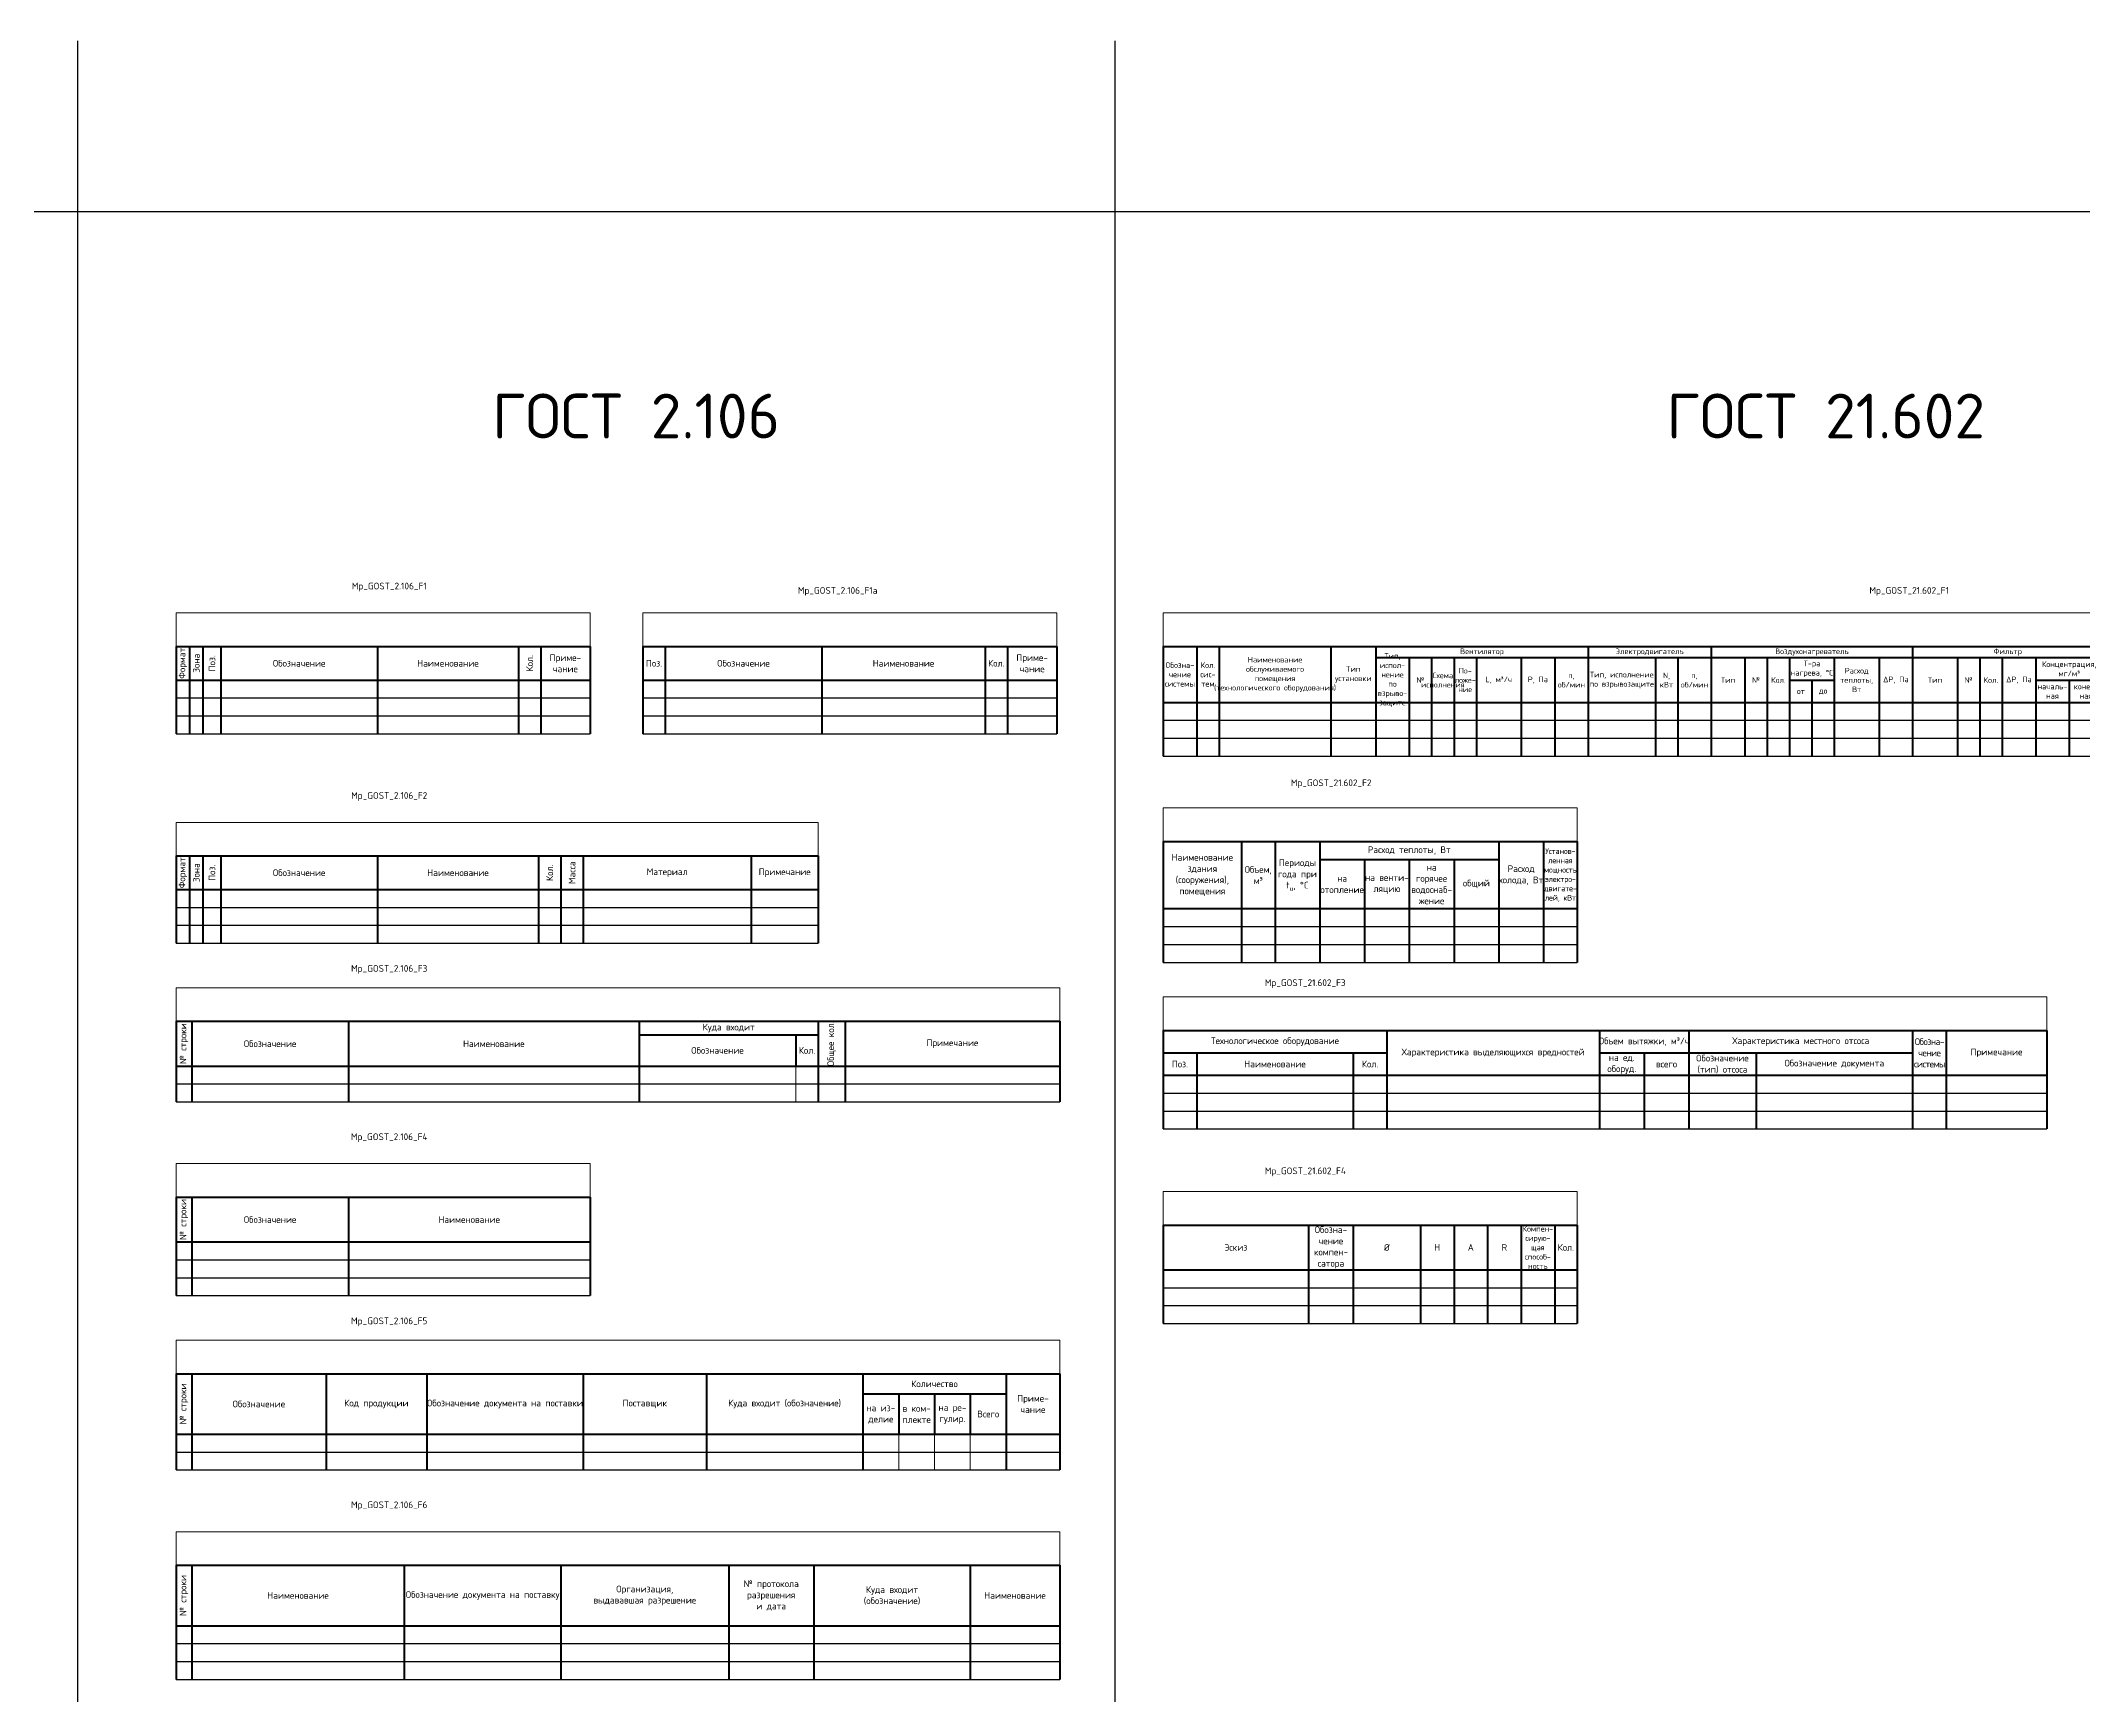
# Model space of a CAD drawing. Header units: millimetres. Extents: x 1497 to 8154, y -1970 to 1505.
# Drawn here: x 4982 to 5895, y 766 to 1505 of the extents above; entities that cross this region are included whole.
import ezdxf

# ---------------------------------------------------------------- set-up
doc = ezdxf.new("R2010")
doc.units = ezdxf.units.MM
doc.styles.add('MpTextStyle', font='isocpeur.ttf')

# ---------------------------------------------------------------- blocks, each defined once
blk = doc.blocks.new('*T37')
at = {"color": 0, "linetype": 'ByBlock', "lineweight": 40, "transparency": 16777216}
for p, q in [((0, -15), (185, -15)), ((0, -15), (0, -54)), ((6, -15), (6, -54)), ((12, -15), (12, -54)), ((20, -15), (20, -54)), ((90, -15), (90, -54)), ((153, -15), (153, -54)), ((163, -15), (163, -54)), ((185, -15), (185, -54)), ((0, -30), (185, -30))]:
    blk.add_line(p, q, dxfattribs=at)
at = {"color": 0, "linetype": 'ByBlock', "lineweight": -2, "transparency": 16777216}
for p, q in [((0, -38), (185, -38)), ((0, -46), (185, -46)), ((0, -54), (185, -54))]:
    blk.add_line(p, q, dxfattribs=at)
at = {"layer": 'Defpoints', "color": 8, "linetype": 'ByBlock', "lineweight": 0, "transparency": 16777216}
for p, q in [((0, 0), (185, 0)), ((0, 0), (0, -15)), ((185, 0), (185, -15))]:
    blk.add_line(p, q, dxfattribs=at)
at = {"color": 0, "transparency": 16777216, "char_height": 3, "width": 15, "attachment_point": 5, "rotation": 90, "style": 'MpTextStyle'}
for s, insert in [('Формат', (3, -22.5)), ('Зона', (9, -22.5)), ('Поз.', (16, -22.5)), ('Кол.', (158, -22.5))]:
    blk.add_mtext(s, dxfattribs=dict(at, insert=insert))
at = {"color": 0, "transparency": 16777216, "char_height": 3, "attachment_point": 5, "style": 'MpTextStyle'}
for s, insert, width in [('Обозначение', (55, -22.5), 70), ('Наименование', (121.5, -22.5), 63), ('Приме-\\Pчание', (174, -22.5), 22)]:
    blk.add_mtext(s, dxfattribs=dict(at, insert=insert, width=width))
blk = doc.blocks.new('*T38')
at = {"color": 0, "linetype": 'ByBlock', "lineweight": 40, "transparency": 16777216}
for p, q in [((0, -15), (287, -15)), ((0, -15), (0, -54)), ((6, -15), (6, -54)), ((12, -15), (12, -54)), ((20, -15), (20, -54)), ((90, -15), (90, -54)), ((162, -15), (162, -54)), ((172, -15), (172, -54)), ((182, -15), (182, -54)), ((257, -15), (257, -54)), ((287, -15), (287, -54)), ((0, -30), (287, -30))]:
    blk.add_line(p, q, dxfattribs=at)
at = {"color": 0, "linetype": 'ByBlock', "lineweight": -2, "transparency": 16777216}
for p, q in [((0, -38), (287, -38)), ((0, -46), (287, -46)), ((0, -54), (287, -54))]:
    blk.add_line(p, q, dxfattribs=at)
at = {"layer": 'Defpoints', "color": 8, "linetype": 'ByBlock', "lineweight": 0, "transparency": 16777216}
for p, q in [((0, 0), (287, 0)), ((0, 0), (0, -15)), ((287, 0), (287, -15))]:
    blk.add_line(p, q, dxfattribs=at)
at = {"color": 0, "transparency": 16777216, "char_height": 3, "width": 15, "attachment_point": 5, "rotation": 90, "style": 'MpTextStyle'}
for s, insert in [('Формат', (3, -22.5)), ('Масса', (177, -22.5)), ('Зона', (9, -22.5)), ('Поз.', (16, -22.5)), ('Кол.', (167, -22.5))]:
    blk.add_mtext(s, dxfattribs=dict(at, insert=insert))
at = {"color": 0, "transparency": 16777216, "char_height": 3, "attachment_point": 5, "style": 'MpTextStyle'}
for s, insert, width in [('Обозначение', (55, -22.5), 70), ('Наименование', (126, -22.5), 72), ('Материал', (219.5, -22.5), 75), ('Примечание', (272, -22.5), 30)]:
    blk.add_mtext(s, dxfattribs=dict(at, insert=insert, width=width))
blk = doc.blocks.new('*T39')
at = {"color": 0, "linetype": 'ByBlock', "lineweight": 40, "transparency": 16777216}
for p, q in [((0, -15), (395, -15)), ((0, -15), (0, -51)), ((7, -15), (7, -51)), ((77, -15), (77, -51)), ((207, -15), (207, -51)), ((287, -15), (287, -51)), ((299, -15), (299, -51)), ((395, -15), (395, -51)), ((207, -21), (287, -21)), ((277, -21), (277, -35)), ((0, -35), (395, -35))]:
    blk.add_line(p, q, dxfattribs=at)
at = {"color": 0, "linetype": 'ByBlock', "lineweight": 20, "transparency": 16777216}
blk.add_line((277, -35), (277, -51), dxfattribs=at)
at = {"color": 0, "linetype": 'ByBlock', "lineweight": -2, "transparency": 16777216}
for p, q in [((0, -43), (395, -43)), ((0, -51), (395, -51))]:
    blk.add_line(p, q, dxfattribs=at)
at = {"layer": 'Defpoints', "color": 8, "linetype": 'ByBlock', "lineweight": 0, "transparency": 16777216}
for p, q in [((0, 0), (395, 0)), ((0, 0), (0, -15)), ((395, 0), (395, -15))]:
    blk.add_line(p, q, dxfattribs=at)
at = {"color": 0, "transparency": 16777216, "char_height": 3, "width": 20, "attachment_point": 5, "rotation": 90, "style": 'MpTextStyle'}
for s, insert in [('№ строки', (3.5, -25)), ('Общее кол.', (293, -25))]:
    blk.add_mtext(s, dxfattribs=dict(at, insert=insert))
at = {"color": 0, "transparency": 16777216, "char_height": 3, "attachment_point": 5, "style": 'MpTextStyle'}
for s, insert, width in [('Куда входит', (247, -18), 80), ('Обозначение', (42, -25), 70), ('Наименование', (142, -25), 130), ('Обозначение', (242, -28), 70), ('Кол.', (282, -28), 10), ('Примечание', (347, -25), 96)]:
    blk.add_mtext(s, dxfattribs=dict(at, insert=insert, width=width))
blk = doc.blocks.new('*T40')
at = {"color": 0, "linetype": 'ByBlock', "lineweight": 40, "transparency": 16777216}
for p, q in [((0, -15), (185, -15)), ((0, -15), (0, -59)), ((7, -15), (7, -59)), ((77, -15), (77, -59)), ((185, -15), (185, -59)), ((0, -35), (185, -35))]:
    blk.add_line(p, q, dxfattribs=at)
at = {"color": 0, "linetype": 'ByBlock', "lineweight": -2, "transparency": 16777216}
for p, q in [((0, -43), (185, -43)), ((0, -51), (185, -51)), ((0, -59), (185, -59))]:
    blk.add_line(p, q, dxfattribs=at)
at = {"layer": 'Defpoints', "color": 8, "linetype": 'ByBlock', "lineweight": 0, "transparency": 16777216}
for p, q in [((0, 0), (185, 0)), ((0, 0), (0, -15)), ((185, 0), (185, -15))]:
    blk.add_line(p, q, dxfattribs=at)
at = {"color": 0, "transparency": 16777216, "insert": (3.5, -25), "char_height": 3, "width": 20, "attachment_point": 5, "rotation": 90, "style": 'MpTextStyle'}
blk.add_mtext('№ строки', dxfattribs=at)
at = {"color": 0, "transparency": 16777216, "char_height": 3, "attachment_point": 5, "style": 'MpTextStyle'}
for s, insert, width in [('Обозначение', (42, -25), 70), ('Наименование', (131, -25), 108)]:
    blk.add_mtext(s, dxfattribs=dict(at, insert=insert, width=width))
blk = doc.blocks.new('*T41')
at = {"color": 0, "linetype": 'ByBlock', "lineweight": 40, "transparency": 16777216}
for p, q in [((0, -15), (395, -15)), ((0, -15), (0, -58)), ((7, -15), (7, -58)), ((67, -15), (67, -58)), ((112, -15), (112, -58)), ((182, -15), (182, -58)), ((237, -15), (237, -58)), ((307, -15), (307, -58)), ((371, -15), (371, -58)), ((395, -15), (395, -58)), ((307, -24), (371, -24)), ((323, -24), (323, -42)), ((339, -24), (339, -42)), ((355, -24), (355, -42)), ((0, -42), (395, -42))]:
    blk.add_line(p, q, dxfattribs=at)
at = {"color": 0, "linetype": 'ByBlock', "lineweight": 20, "transparency": 16777216}
for p, q in [((323, -42), (323, -58)), ((339, -42), (339, -58)), ((355, -42), (355, -58))]:
    blk.add_line(p, q, dxfattribs=at)
at = {"color": 0, "linetype": 'ByBlock', "lineweight": -2, "transparency": 16777216}
for p, q in [((0, -50), (395, -50)), ((0, -58), (395, -58))]:
    blk.add_line(p, q, dxfattribs=at)
at = {"layer": 'Defpoints', "color": 8, "linetype": 'ByBlock', "lineweight": 0, "transparency": 16777216}
for p, q in [((0, 0), (395, 0)), ((0, 0), (0, -15)), ((395, 0), (395, -15))]:
    blk.add_line(p, q, dxfattribs=at)
at = {"color": 0, "transparency": 16777216, "char_height": 3, "attachment_point": 5, "style": 'MpTextStyle'}
for s, insert, width in [('Количество', (339, -19.5), 64), ('Обозначение', (37, -28.5), 60), ('Код продукции', (89.5, -28.5), 45), ('Обозначение документа на поставки', (147, -28.5), 70), ('Поставщик', (209.5, -28.5), 55), ('Куда входит (обозначение)', (272, -28.5), 70), ('Приме-\\Pчание', (383, -28.5), 24), ('на из-\\Pделие', (315, -33), 16), ('в ком-\\Pплекте', (331, -33), 16), ('на ре-\\Pгулир.', (347, -33), 16), ('Всего', (363, -33), 16)]:
    blk.add_mtext(s, dxfattribs=dict(at, insert=insert, width=width))
at = {"color": 0, "transparency": 16777216, "insert": (3.5, -28.5), "char_height": 3, "width": 27, "attachment_point": 5, "rotation": 90, "style": 'MpTextStyle'}
blk.add_mtext('№ строки', dxfattribs=at)
blk = doc.blocks.new('*T42')
at = {"color": 0, "linetype": 'ByBlock', "lineweight": 40, "transparency": 16777216}
for p, q in [((0, -15), (395, -15)), ((0, -15), (0, -66)), ((7, -15), (7, -66)), ((102, -15), (102, -66)), ((172, -15), (172, -66)), ((247, -15), (247, -66)), ((285, -15), (285, -66)), ((355, -15), (355, -66)), ((395, -15), (395, -66)), ((0, -42), (395, -42))]:
    blk.add_line(p, q, dxfattribs=at)
at = {"color": 0, "linetype": 'ByBlock', "lineweight": -2, "transparency": 16777216}
for p, q in [((0, -50), (395, -50)), ((0, -58), (395, -58)), ((0, -66), (395, -66))]:
    blk.add_line(p, q, dxfattribs=at)
at = {"layer": 'Defpoints', "color": 8, "linetype": 'ByBlock', "lineweight": 0, "transparency": 16777216}
for p, q in [((0, 0), (395, 0)), ((0, 0), (0, -15)), ((395, 0), (395, -15))]:
    blk.add_line(p, q, dxfattribs=at)
at = {"color": 0, "transparency": 16777216, "insert": (3.5, -28.5), "char_height": 3, "width": 27, "attachment_point": 5, "rotation": 90, "style": 'MpTextStyle'}
blk.add_mtext('№ строки', dxfattribs=at)
at = {"color": 0, "transparency": 16777216, "char_height": 3, "attachment_point": 5, "style": 'MpTextStyle'}
for s, insert, width in [('Наименование', (54.5, -28.5), 95), ('Обозначение документа на поставку', (137, -28.5), 70), ('Организация, \\Pвыдававшая разрешение', (209.5, -28.5), 75), ('№ протокола разрешения\\Pи дата', (266, -28.5), 38), ('Куда входит\\P(обозначение)', (320, -28.5), 70), ('Наименование', (375, -28.5), 40)]:
    blk.add_mtext(s, dxfattribs=dict(at, insert=insert, width=width))
blk = doc.blocks.new('*T45')
at = {"color": 0, "linetype": 'ByBlock', "lineweight": 40, "transparency": 16777216}
for p, q in [((0, -15), (185, -15)), ((0, -15), (0, -54)), ((10, -15), (10, -54)), ((80, -15), (80, -54)), ((153, -15), (153, -54)), ((163, -15), (163, -54)), ((185, -15), (185, -54)), ((0, -30), (185, -30))]:
    blk.add_line(p, q, dxfattribs=at)
at = {"color": 0, "linetype": 'ByBlock', "lineweight": -2, "transparency": 16777216}
for p, q in [((0, -38), (185, -38)), ((0, -46), (185, -46)), ((0, -54), (185, -54))]:
    blk.add_line(p, q, dxfattribs=at)
at = {"layer": 'Defpoints', "color": 8, "linetype": 'ByBlock', "lineweight": 0, "transparency": 16777216}
for p, q in [((0, 0), (185, 0)), ((0, 0), (0, -15)), ((185, 0), (185, -15))]:
    blk.add_line(p, q, dxfattribs=at)
at = {"color": 0, "transparency": 16777216, "char_height": 3, "attachment_point": 5, "style": 'MpTextStyle'}
for s, insert, width in [('Поз.', (5, -22.5), 10), ('Обозначение', (45, -22.5), 70), ('Наименование', (116.5, -22.5), 73), ('Кол.', (158, -22.5), 10), ('Приме-\\Pчание', (174, -22.5), 22)]:
    blk.add_mtext(s, dxfattribs=dict(at, insert=insert, width=width))
blk = doc.blocks.new('*T49')
at = {"color": 0, "linetype": 'ByBlock', "lineweight": 40, "transparency": 16777216}
for p, q in [((0, -15), (630, -15)), ((0, -15), (0, -64)), ((15, -15), (15, -64)), ((25, -15), (25, -64)), ((75, -15), (75, -64)), ((95, -15), (95, -64)), ((190, -15), (190, -64)), ((245, -15), (245, -64)), ((335, -15), (335, -64)), ((420, -15), (420, -64)), ((515, -15), (515, -64)), ((555, -15), (555, -64)), ((600, -15), (600, -64)), ((630, -15), (630, -64)), ((95, -20), (600, -20)), ((110, -20), (110, -64)), ((120, -20), (120, -64)), ((130, -20), (130, -64)), ((140, -20), (140, -64)), ((160, -20), (160, -64)), ((175, -20), (175, -64)), ((220, -20), (220, -64)), ((230, -20), (230, -64)), ((260, -20), (260, -64)), ((270, -20), (270, -64)), ((280, -20), (280, -64)), ((300, -20), (300, -64)), ((320, -20), (320, -64)), ((355, -20), (355, -64)), ((365, -20), (365, -64)), ((375, -20), (375, -64)), ((390, -20), (390, -64)), ((440, -20), (440, -64)), ((450, -20), (450, -64)), ((460, -20), (460, -64)), ((480, -20), (480, -64)), ((500, -20), (500, -64)), ((535, -20), (535, -64)), ((545, -20), (545, -64)), ((575, -20), (575, -64)), ((585, -20), (585, -64)), ((280, -30), (300, -30)), ((290, -30), (290, -64)), ((390, -30), (420, -30)), ((405, -30), (405, -64)), ((460, -30), (480, -30)), ((470, -30), (470, -64)), ((0, -40), (630, -40))]:
    blk.add_line(p, q, dxfattribs=at)
at = {"color": 0, "linetype": 'ByBlock', "lineweight": -2, "transparency": 16777216}
for p, q in [((0, -48), (630, -48)), ((0, -56), (630, -56)), ((0, -64), (630, -64))]:
    blk.add_line(p, q, dxfattribs=at)
at = {"layer": 'Defpoints', "color": 8, "linetype": 'ByBlock', "lineweight": 0, "transparency": 16777216}
for p, q in [((0, 0), (630, 0)), ((0, 0), (0, -15)), ((630, 0), (630, -15))]:
    blk.add_line(p, q, dxfattribs=at)
at = {"color": 0, "transparency": 16777216, "attachment_point": 5, "style": 'MpTextStyle'}
for s, insert, char_height, width in [('Тип, испол-\\Pнение по взрыво-\\Pзащите', (102.5, -30), 2.5, 14), ('Вентилятор', (142.5, -17.5), 2.5, 94), ('Электродвигатель', (217.5, -17.5), 2.5, 54), ('Воздухонагреватель', (290, -17.5), 2.5, 89), ('Фильтр', (377.5, -17.5), 2.5, 84), ('Воздухоохладитель', (467.5, -17.5), 2.5, 94), ('Насос', (535, -17.5), 2.5, 39), ('Обозна-\\Pчение системы', (7.5, -27.5), 2.5, 14), ('Кол. сис-\\Pтем', (20, -27.5), 2.5, 9), ('Наименование\\Pобслуживаемого\\Pпомещения\\P(технологического оборудования)', (50, -27.5), 2.5, 49), ('Тип установки', (85, -27.5), 2.5, 19), ('Схема исполнения', (125, -30), 2.5, 9), ('По-\\Pложе-\\Pние', (135, -30), 2.5, 9), ('Тип, исполнение по взрывозащите', (205, -30), 2.5, 29), ('N, кВт', (225, -30), 2.5, 9), ('Т-ра нагрева, %%DС', (290, -25), 2.5, 19), ('Расход теплоты, Вт', (310, -30), 2.5, 19), ('Концентрация, мг/м³', (405, -25), 2.5, 29), ('Т-ра охлаждения, %%DС', (470, -25), 2, 19), ('Расход холода, Вт', (490, -30), 2.5, 19), ('G, м³/ч', (540, -30), 2.5, 9), ('N, кВт', (580, -30), 2.5, 9), ('Примечание', (615, -27.5), 2.5, 29), ('№', (115, -30), 2.5, 9), ('L, м³/ч', (150, -30), 2.5, 19), ('Р, Па', (167.5, -30), 2.5, 14), ('n, об/мин', (182.5, -30), 2.5, 14), ('n, об/мин', (237.5, -30), 2.5, 14), ('Тип', (252.5, -30), 2.5, 14), ('№', (265, -30), 2.5, 9), ('Кол.', (275, -30), 2.5, 9), ('от', (285, -35), 2.5, 9), ('до', (295, -35), 2.5, 9), ('ΔР, Па', (327.5, -30), 2.5, 14), ('Тип', (345, -30), 2.5, 19), ('№', (360, -30), 2.5, 9), ('Кол.', (370, -30), 2.5, 9), ('ΔР, Па', (382.5, -30), 2.5, 14), ('началь- ная', (397.5, -35), 2.5, 14), ('конеч- ная', (412.5, -35), 2.5, 14), ('Тип', (430, -30), 2.5, 19), ('№', (445, -30), 2.5, 9), ('Кол.', (455, -30), 2.5, 9), ('от', (465, -35), 2.5, 9), ('до', (475, -35), 2.5, 9), ('ΔР, Па', (507.5, -30), 2.5, 14), ('Тип', (525, -30), 2.5, 19), ('Н, м', (550, -30), 2.5, 9), ('Тип', (565, -30), 2.5, 19), ('n, об/мин', (592.5, -30), 2.5, 14)]:
    blk.add_mtext(s, dxfattribs=dict(at, insert=insert, char_height=char_height, width=width))
blk = doc.blocks.new('*T51')
at = {"color": 0, "linetype": 'ByBlock', "lineweight": 40, "transparency": 16777216}
for p, q in [((0, -15), (185, -15)), ((0, -15), (0, -69)), ((35, -15), (35, -69)), ((50, -15), (50, -69)), ((70, -15), (70, -69)), ((150, -15), (150, -69)), ((170, -15), (170, -69)), ((185, -15), (185, -69)), ((70, -23), (150, -23)), ((90, -23), (90, -69)), ((110, -23), (110, -69)), ((130, -23), (130, -69)), ((0, -45), (185, -45))]:
    blk.add_line(p, q, dxfattribs=at)
at = {"color": 0, "linetype": 'ByBlock', "lineweight": -2, "transparency": 16777216}
for p, q in [((0, -53), (185, -53)), ((0, -61), (185, -61)), ((0, -69), (185, -69))]:
    blk.add_line(p, q, dxfattribs=at)
at = {"layer": 'Defpoints', "color": 8, "linetype": 'ByBlock', "lineweight": 0, "transparency": 16777216}
for p, q in [((0, 0), (185, 0)), ((0, 0), (0, -15)), ((185, 0), (185, -15))]:
    blk.add_line(p, q, dxfattribs=at)
at = {"color": 0, "transparency": 16777216, "attachment_point": 5, "style": 'MpTextStyle'}
for s, insert, char_height, width in [('Расход теплоты, Вт', (110, -19), 3, 80), ('{\\T0.95;Установ- ленная мощность электро- двигате- лей, кВт}', (177.5, -30), 2.5, 15), ('Наименование здания (сооружения), помещения', (17.5, -30), 3, 35), ('Объем, м³', (42.5, -30), 3, 15), ('\\A1;Периоды года при t{\\H0.7x;\\S^ u;}, %%DC', (60, -30), 3, 20), ('на горячее водоснаб- жение', (120, -34), 3, 20), ('Расход холода, Вт', (160, -30), 3, 20), ('на отопление', (80, -34), 3, 20), ('на венти- ляцию', (100, -34), 3, 20), ('общий', (140, -34), 3, 20)]:
    blk.add_mtext(s, dxfattribs=dict(at, insert=insert, char_height=char_height, width=width))
blk = doc.blocks.new('*T53')
at = {"color": 0, "linetype": 'ByBlock', "lineweight": 40, "transparency": 16777216}
for p, q in [((0, -15), (395, -15)), ((0, -15), (0, -59)), ((100, -15), (100, -59)), ((195, -15), (195, -59)), ((235, -15), (235, -59)), ((335, -15), (335, -59)), ((350, -15), (350, -59)), ((395, -15), (395, -59)), ((0, -25), (100, -25)), ((15, -25), (15, -59)), ((85, -25), (85, -59)), ((195, -25), (335, -25)), ((215, -25), (215, -59)), ((265, -25), (265, -59)), ((0, -35), (395, -35))]:
    blk.add_line(p, q, dxfattribs=at)
at = {"color": 0, "linetype": 'ByBlock', "lineweight": -2, "transparency": 16777216}
for p, q in [((0, -43), (395, -43)), ((0, -51), (395, -51)), ((0, -59), (395, -59))]:
    blk.add_line(p, q, dxfattribs=at)
at = {"layer": 'Defpoints', "color": 8, "linetype": 'ByBlock', "lineweight": 0, "transparency": 16777216}
for p, q in [((0, 0), (395, 0)), ((0, 0), (0, -15)), ((395, 0), (395, -15))]:
    blk.add_line(p, q, dxfattribs=at)
at = {"color": 0, "transparency": 16777216, "char_height": 3, "attachment_point": 5, "style": 'MpTextStyle'}
for s, insert, width in [('Технологическое оборудование', (50, -20), 100), ('Объем вытяжки, м³/ч', (215, -20), 40), ('Характеристика местного отсоса', (285, -20), 100), ('Характеристика выделяющихся вредностей', (147.5, -25), 95), ('на ед. оборуд.', (205, -30), 20), ('Обозначение (тип) отсоса', (250, -30), 30), ('{\\T0.9;Обозна- чение системы}', (342.5, -25), 15), ('Примечание', (372.5, -25), 45), ('Поз.', (7.5, -30), 15), ('Наименование', (50, -30), 70), ('Кол.', (92.5, -30), 15), ('всего', (225, -30), 20), ('Обозначение документа', (300, -30), 70)]:
    blk.add_mtext(s, dxfattribs=dict(at, insert=insert, width=width))
blk = doc.blocks.new('*T54')
at = {"color": 0, "linetype": 'ByBlock', "lineweight": 40, "transparency": 16777216}
for p, q in [((0, -15), (185, -15)), ((0, -15), (0, -59)), ((65, -15), (65, -59)), ((85, -15), (85, -59)), ((115, -15), (115, -59)), ((130, -15), (130, -59)), ((145, -15), (145, -59)), ((160, -15), (160, -59)), ((175, -15), (175, -59)), ((185, -15), (185, -59)), ((0, -35), (185, -35))]:
    blk.add_line(p, q, dxfattribs=at)
at = {"color": 0, "linetype": 'ByBlock', "lineweight": -2, "transparency": 16777216}
for p, q in [((0, -43), (185, -43)), ((0, -51), (185, -51)), ((0, -59), (185, -59))]:
    blk.add_line(p, q, dxfattribs=at)
at = {"layer": 'Defpoints', "color": 8, "linetype": 'ByBlock', "lineweight": 0, "transparency": 16777216}
for p, q in [((0, 0), (185, 0)), ((0, 0), (0, -15)), ((185, 0), (185, -15))]:
    blk.add_line(p, q, dxfattribs=at)
at = {"color": 0, "transparency": 16777216, "attachment_point": 5, "style": 'MpTextStyle'}
for s, insert, char_height, width in [('Обозна- чение компен- сатора', (75, -25), 3, 20), ('Компен- сирую-\\Pщая способ- ность', (167.5, -25), 2.5, 15), ('Эскиз', (32.5, -25), 3, 65), ('%%C', (100, -25), 3, 30), ('Н', (122.5, -25), 3, 15), ('А', (137.5, -25), 3, 15), ('R', (152.5, -25), 3, 15), ('Кол.', (180, -25), 3, 10)]:
    blk.add_mtext(s, dxfattribs=dict(at, insert=insert, char_height=char_height, width=width))

msp = doc.modelspace()

# ---------------------------------------------------------------- linework, layer by layer
for p, q in [((4998.55, 1504.97), (4998.55, 26.63)), ((5462.35, 1504.97), (5462.35, 26.63)), ((2260.8, 1428.66), (8153.86, 1428.66))]:
    msp.add_line(p, q)

# ---------------------------------------------------------------- block references
for name, p in [('*T37', (5042.69, 1249.39)), ('*T45', (5251.31, 1249.39)), ('*T49', (5483.89, 1249.39)), ('*T51', (5483.89, 1162.24)), ('*T38', (5042.69, 1155.8)), ('*T39', (5042.69, 1081.9)), ('*T53', (5483.89, 1077.81)), ('*T40', (5042.69, 1003.33)), ('*T54', (5483.89, 990.88)), ('*T41', (5042.69, 924.44)), ('*T42', (5042.69, 838.87))]:
    msp.add_blockref(name, p)

# ---------------------------------------------------------------- texts
at = {"style": 'MpTextStyle'}
for s, height, p in [('ГОСТ 2.106', 20, (5183.98, 1327.36)), ('ГОСТ 21.602', 20, (5708.91, 1327.36)), ('Mp_GOST_2.106_F1a', 3, (5320.61, 1257.92)), ('Mp_GOST_21.602_F1', 3, (5799.58, 1257.92)), ('Mp_GOST_21.602_F2', 3, (5540.95, 1171.97)), ('Mp_GOST_21.602_F3', 3, (5529.32, 1082.65)), ('Mp_GOST_21.602_F4', 3, (5529.32, 998.6))]:
    msp.add_text(s, height=height, dxfattribs=at).set_placement(p)
at = {"char_height": 3, "attachment_point": 5, "style": 'MpTextStyle'}
for s, insert in [('Mp_GOST_2.106_F1', (5137.94, 1260.93)), ('Mp_GOST_2.106_F2', (5137.94, 1167.34)), ('Mp_GOST_2.106_F3', (5137.94, 1090.08)), ('Mp_GOST_2.106_F4', (5137.94, 1014.88)), ('Mp_GOST_2.106_F5', (5137.94, 932.62)), ('Mp_GOST_2.106_F6', (5137.94, 850.42))]:
    msp.add_mtext_dynamic_manual_height_columns(s, width=51.718, gutter_width=15, heights=[0], dxfattribs=dict(at, insert=insert))

doc.saveas('drawing.dxf')
